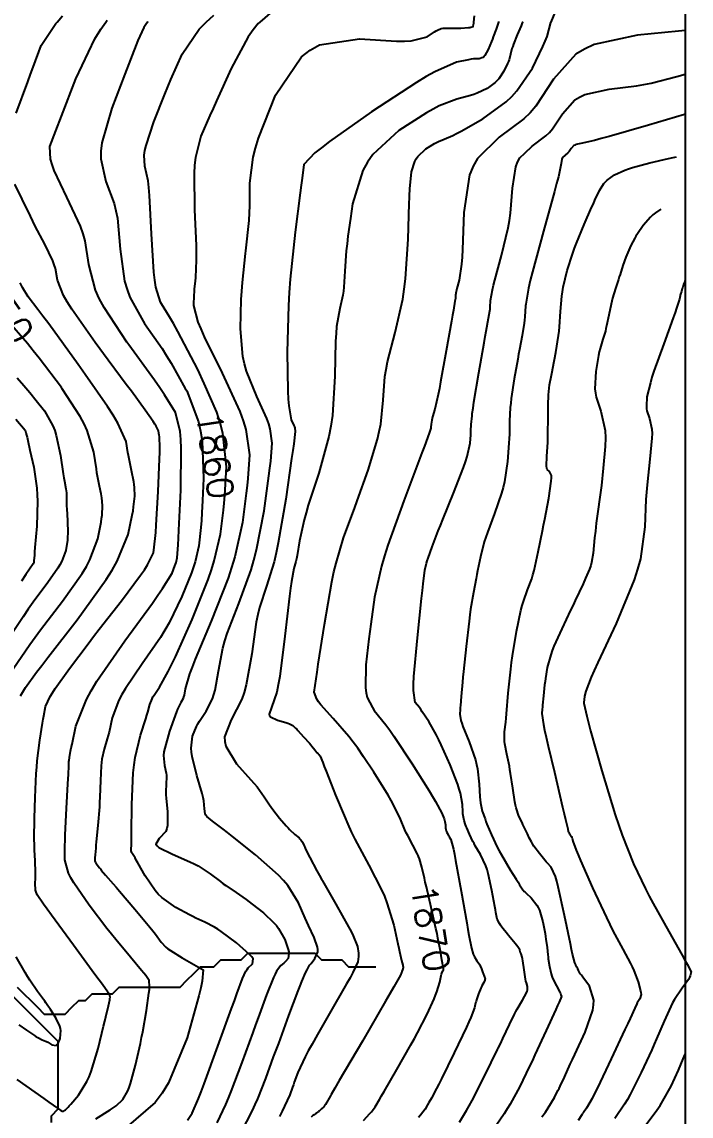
# Model space of a CAD drawing. Header units: metres. Extents: x 837117 to 838479, y 1189012 to 1191015.
# Drawn here: x 838378.5 to 838477.4, y 1189838.2 to 1190000 of the extents above; entities that cross this region are included whole.
import ezdxf

# ---------------------------------------------------------------- set-up
doc = ezdxf.new("R2010")
doc.units = ezdxf.units.M
doc.header["$LTSCALE"] = 0.3
for name, color, linetype in [('COTAS 10', 1, 'Continuous'), ('COTAS INT', 252, 'Continuous'), ('DRENAJE', 5, 'Continuous'), ('MARCO IMP', 130, 'Continuous')]:
    doc.layers.add(name, color=color, linetype=linetype)
doc.styles.get("Standard").update_dxf_attribs({"font": 'simplex.shx'})

msp = doc.modelspace()

# ---------------------------------------------------------------- linework, layer by layer
at = {"layer": 'COTAS 10'}
for points in [[(838402.93, 1189837.54), (838403.63, 1189838.57), (838404.58, 1189840.77), (838404.97, 1189841.76), (838405.41, 1189842.92), (838407.45, 1189848.48), (838409.46, 1189854.06), (838409.88, 1189855.23), (838410.25, 1189856.24), (838411.08, 1189858.53), (838411.59, 1189859.61), (838411.75, 1189859.85), (838411.91, 1189860.07), (838412.57, 1189860.67), (838412.64, 1189861.41), (838412.43, 1189861.72), (838412.13, 1189862.08), (838410.21, 1189863.77), (838407.94, 1189865.46), (838407.41, 1189865.82), (838406.92, 1189866.13), (838405.51, 1189866.86), (838404.16, 1189867.46), (838403.71, 1189867.68), (838403.22, 1189867.93), (838401.2, 1189869.03), (838399.13, 1189870.51), (838398.63, 1189871), (838398.15, 1189871.52), (838396.67, 1189873.69), (838395.6, 1189875.64), (838395.38, 1189876.03), (838395.2, 1189876.35), (838394.82, 1189876.97), (838394.69, 1189877.15), (838394.67, 1189877.2), (838394.65, 1189877.24), (838394.63, 1189877.4), (838394.66, 1189878.54), (838394.66, 1189879.2), (838394.67, 1189880.02), (838394.71, 1189884.23), (838394.93, 1189888.96), (838395.06, 1189890.11), (838395.21, 1189891.19), (838395.98, 1189894.49), (838396.77, 1189896.92), (838396.94, 1189897.45), (838397.08, 1189897.91), (838397.39, 1189899.06), (838397.7, 1189899.9), (838397.84, 1189900.17), (838398.01, 1189900.45), (838398.8, 1189901.61), (838400.11, 1189903.91), (838400.6, 1189904.92), (838401.15, 1189906.08), (838403.61, 1189911.61), (838405.98, 1189917.54), (838406.47, 1189918.96), (838406.9, 1189920.28), (838407.84, 1189924.23), (838408.27, 1189927.78), (838408.37, 1189928.84), (838408.46, 1189929.95), (838408.72, 1189934.23), (838408.19, 1189939.18), (838407.79, 1189940.71), (838407.27, 1189942.3), (838405.39, 1189946.56), (838404.49, 1189948.59), (838401.5, 1189954.22), (838400.86, 1189955.39), (838400.3, 1189956.39), (838399.12, 1189958.32), (838398.95, 1189958.59), (838398.25, 1189960.81), (838398.1, 1189961.82), (838397.97, 1189963), (838397.63, 1189968.68), (838397.35, 1189974.35), (838397.25, 1189975.52), (838397.14, 1189976.52), (838396.65, 1189978.68), (838396.52, 1189980.32), (838396.63, 1189980.99), (838396.81, 1189981.75), (838397.98, 1189985.27), (838399.58, 1189989.32), (838400.03, 1189990.41), (838400.48, 1189991.49), (838402.14, 1189995.27), (838404.69, 1189998.98), (838405.69, 1190000), (838405.7, 1190000.01), (838406.85, 1190001.04)], [(838428.94, 1189837.52), (838429.92, 1189838.55), (838430.13, 1189838.78), (838430.31, 1189838.98), (838430.7, 1189839.52), (838431.32, 1189840.59), (838431.63, 1189841.14), (838432.01, 1189841.79), (838433.9, 1189845.04), (838435.98, 1189848.7), (838436.48, 1189849.62), (838436.95, 1189850.49), (838438.38, 1189853.26), (838439.41, 1189855.5), (838439.62, 1189856.03), (838439.81, 1189856.52), (838440.23, 1189857.96), (838440.44, 1189858.94), (838440.49, 1189859.14), (838440.54, 1189859.31), (838440.69, 1189859.64), (838440.78, 1189859.8), (838440.79, 1189859.86), (838440.8, 1189859.93), (838440.76, 1189860.21), (838440.65, 1189860.77), (838440.61, 1189861.01), (838440.56, 1189861.28), (838440.33, 1189862.58), (838439.96, 1189864.5), (838439.83, 1189865.16), (838439.67, 1189865.89), (838438.96, 1189869.01), (838438.26, 1189872.06), (838438.1, 1189872.75), (838437.96, 1189873.36), (838437.59, 1189875), (838437.22, 1189876.23), (838437.08, 1189876.58), (838437.04, 1189876.69), (838436.93, 1189876.93), (838436.24, 1189878.26), (838435.49, 1189879.67), (838435.29, 1189880.08), (838435.09, 1189880.5), (838434.43, 1189882.07), (838433.45, 1189884.12), (838433.05, 1189884.84), (838432.59, 1189885.63), (838430.51, 1189889.02), (838428.97, 1189891.29), (838428.1, 1189892.57), (838427.44, 1189893.46), (838426.79, 1189894.29), (838424.48, 1189896.96), (838422.67, 1189899.01), (838422.33, 1189899.46), (838422.06, 1189899.86), (838421.68, 1189900.89), (838421.95, 1189902.84), (838422.1, 1189903.83), (838422.28, 1189905.01), (838423.18, 1189910.89), (838424.29, 1189917.2), (838424.59, 1189918.65), (838424.9, 1189919.98), (838426, 1189923.71), (838427.23, 1189927.01), (838427.62, 1189928.06), (838428.02, 1189929.18), (838429.63, 1189933.71), (838431.03, 1189938.3), (838431.3, 1189939.45), (838431.51, 1189940.54), (838431.85, 1189944.07), (838432.12, 1189947.55), (838432.29, 1189948.61), (838432.5, 1189949.72), (838433.62, 1189954.07), (838434.76, 1189959.01), (838434.99, 1189960.49), (838435.18, 1189962.01), (838435.56, 1189967.87), (838435.73, 1189973.16), (838435.77, 1189974.03), (838435.78, 1189974.31), (838435.83, 1189975.32), (838436.07, 1189977.87), (838436.54, 1189979.4), (838436.76, 1189979.78), (838437.01, 1189980.13), (838438.19, 1189981.24), (838439.46, 1189982.04), (838439.76, 1189982.21), (838440.04, 1189982.35), (838440.86, 1189982.67), (838442.15, 1189983.23), (838442.73, 1189983.52), (838443.4, 1189983.88), (838446.61, 1189985.7), (838450.07, 1189988.2), (838450.89, 1189988.99), (838451.65, 1189989.82), (838453.92, 1189993.17), (838455.49, 1189996.41), (838455.81, 1189997.18), (838456.09, 1189997.88), (838456.67, 1189999.95), (838456.7, 1190000), (838457.27, 1190001.4)], [(838472.9, 1189972.32), (838472.14, 1189971.79), (838471.75, 1189971.47), (838471.38, 1189971.13), (838470.28, 1189969.89), (838469.44, 1189968.66), (838469.24, 1189968.34), (838469.05, 1189968.02), (838468.48, 1189966.96), (838468.01, 1189965.9), (838467.88, 1189965.58), (838467.75, 1189965.25), (838467.31, 1189964), (838466.88, 1189962.68), (838466.76, 1189962.3), (838466.64, 1189961.93), (838466.19, 1189960.57), (838465.77, 1189959.14), (838465.66, 1189958.71), (838465.56, 1189958.28), (838465.22, 1189956.65), (838464.9, 1189955.06), (838464.8, 1189954.67), (838464.71, 1189954.29), (838464.32, 1189953.09), (838463.92, 1189951.7), (838463.81, 1189951.21), (838463.7, 1189950.66), (838463.3, 1189948.3), (838463.17, 1189945.77), (838463.23, 1189945.13), (838463.33, 1189944.5), (838464.06, 1189942.44), (838464.67, 1189939.59), (838464.71, 1189938.48), (838464.69, 1189937.22), (838464.38, 1189934.01), (838464.13, 1189931.46), (838463.37, 1189925.86), (838463.23, 1189924.7), (838463.11, 1189923.7), (838462.91, 1189921.46), (838462.68, 1189920.07), (838462.54, 1189919.6), (838462.36, 1189919.09), (838461.79, 1189917.72), (838461.45, 1189916.92), (838460.27, 1189914.43), (838459.93, 1189913.72), (838459.58, 1189912.99), (838458.26, 1189910.25), (838457.1, 1189907.66), (838456.85, 1189907.02), (838456.64, 1189906.42), (838456.12, 1189904.54), (838455.85, 1189902.89), (838455.79, 1189902.43), (838455.73, 1189901.98), (838455.56, 1189900.34), (838455.44, 1189898.93), (838455.41, 1189898.63), (838455.38, 1189898.36), (838455.3, 1189897.7), (838455.55, 1189896.11), (838455.73, 1189895.26), (838455.96, 1189894.23), (838456.27, 1189892.86), (838457.17, 1189889.03), (838458.4, 1189883.87), (838458.63, 1189882.87), (838458.83, 1189882.05), (838459.15, 1189880.63), (838459.18, 1189880.44), (838459.19, 1189880.4), (838459.19, 1189880.36), (838459.23, 1189880.24), (838459.28, 1189880.15), (838459.29, 1189880.12), (838459.3, 1189880.09), (838459.35, 1189879.99), (838459.41, 1189879.88), (838459.43, 1189879.85), (838459.45, 1189879.82), (838459.52, 1189879.72), (838459.6, 1189879.62), (838459.62, 1189879.6), (838459.63, 1189879.58), (838459.69, 1189879.52), (838459.75, 1189879.39), (838459.77, 1189879.33), (838459.79, 1189879.25), (838459.88, 1189878.84), (838460.39, 1189877.49), (838460.68, 1189876.81), (838461.03, 1189875.99), (838462.83, 1189871.94), (838464.86, 1189867.55), (838465.36, 1189866.52), (838465.83, 1189865.57), (838467.29, 1189862.83), (838468.42, 1189860.75), (838468.68, 1189860.22), (838468.92, 1189859.71), (838469.58, 1189858.03), (838469.93, 1189856.71), (838469.97, 1189856.42), (838469.98, 1189856.16), (838469.82, 1189855.52), (838469.5, 1189855.04), (838469.42, 1189854.9), (838469.34, 1189854.75), (838469.06, 1189854.13), (838468.37, 1189852.58), (838468.02, 1189851.84), (838467.61, 1189850.96), (838465.59, 1189846.65), (838463.55, 1189842.35), (838463.12, 1189841.49), (838462.75, 1189840.76), (838461.93, 1189839.31), (838461.48, 1189838.71), (838461.34, 1189838.52), (838461.21, 1189838.32), (838460.69, 1189837.52)], [(838377.18, 1189904.33), (838379.64, 1189907.93), (838380.41, 1189908.99), (838381.21, 1189910.09), (838384.45, 1189914.33), (838387.38, 1189918.45), (838387.99, 1189919.47), (838388.51, 1189920.45), (838389.69, 1189923.55), (838390.17, 1189926), (838390.25, 1189926.57), (838390.32, 1189927.08), (838390.38, 1189928.5), (838390.27, 1189929.61), (838390.22, 1189929.92), (838390.18, 1189930.23), (838389.94, 1189931.35), (838389.65, 1189932.82), (838389.56, 1189933.34), (838389.47, 1189933.91), (838389.1, 1189936.4), (838388.13, 1189939.57), (838387.65, 1189940.58), (838387.09, 1189941.64), (838384.4, 1189945.77), (838384.3, 1189945.92), (838381.02, 1189950.27), (838380.15, 1189951.38), (838379.97, 1189951.59), (838379.29, 1189952.44), (838376.29, 1189955.92)]]:
    msp.add_lwpolyline(points, dxfattribs=at)
at = {"layer": 'COTAS INT'}
for points in [[(838416.24, 1190002.28), (838413.64, 1190000), (838413.4, 1189999.79), (838412.65, 1189998.86), (838411.92, 1189997.81), (838409.39, 1189993.15), (838407.23, 1189988.35), (838406.72, 1189987.22), (838406.26, 1189986.18), (838404.91, 1189983.15), (838404.11, 1189979.97), (838403.98, 1189978.84), (838403.91, 1189977.6), (838403.97, 1189972.21), (838404.21, 1189966.96), (838404.23, 1189965.81), (838404.24, 1189964.79), (838404.13, 1189962.21), (838404.07, 1189961.7), (838403.95, 1189960.52), (838403.91, 1189960.07), (838403.89, 1189959.63), (838403.84, 1189958.08), (838404.49, 1189955.63), (838404.9, 1189954.62), (838405.4, 1189953.46), (838408.06, 1189948.08), (838410.69, 1189942.37), (838411.18, 1189941.01), (838411.57, 1189939.74), (838412.1, 1189935.96), (838411.85, 1189932.5), (838411.75, 1189931.44), (838411.63, 1189930.33), (838411.05, 1189925.96), (838409.93, 1189920.88), (838409.47, 1189919.33), (838408.94, 1189917.72), (838406.46, 1189911.38), (838404.1, 1189905.73), (838403.64, 1189904.56), (838403.26, 1189903.56), (838402.61, 1189901.38), (838402.44, 1189900.41), (838402.37, 1189900.18), (838402.3, 1189899.96), (838401.97, 1189899.33), (838401.48, 1189898.36), (838401.3, 1189897.94), (838401.11, 1189897.44), (838400.26, 1189895.09), (838399.57, 1189892.6), (838399.47, 1189892.03), (838399.41, 1189891.5), (838399.52, 1189890.01), (838399.79, 1189888.88), (838399.83, 1189888.58), (838399.85, 1189888.29), (838399.81, 1189887.32), (838399.75, 1189886.11), (838399.76, 1189885.69), (838399.79, 1189885.21), (838400, 1189883.15), (838399.99, 1189881.13), (838399.88, 1189880.68), (838399.72, 1189880.27), (838398.75, 1189879.21), (838398.28, 1189878.4), (838398.44, 1189878.15), (838398.71, 1189877.89), (838400.73, 1189876.89), (838403.3, 1189875.79), (838403.92, 1189875.48), (838404.5, 1189875.17), (838406.28, 1189874), (838407.8, 1189872.84), (838408.22, 1189872.54), (838408.63, 1189872.25), (838410.12, 1189871.23), (838411.64, 1189870.18), (838412.08, 1189869.86), (838412.52, 1189869.52), (838414.2, 1189868.22), (838415.73, 1189866.77), (838416.08, 1189866.35), (838416.4, 1189865.92), (838417.32, 1189864.27), (838417.83, 1189862.8), (838417.9, 1189862.48), (838417.94, 1189862.19), (838417.81, 1189861.47), (838417.44, 1189861.02), (838417.32, 1189860.91), (838417.2, 1189860.8), (838416.73, 1189860.45), (838416.09, 1189859.6), (838415.88, 1189859.17), (838415.64, 1189858.66), (838414.63, 1189856.11), (838413.38, 1189852.7), (838412.99, 1189851.64), (838412.59, 1189850.53), (838410.98, 1189846.09), (838409.37, 1189841.81), (838408.96, 1189840.81), (838408.56, 1189839.87), (838407.26, 1189837.14)], [(838377.61, 1189986.53), (838379.32, 1189991.17), (838379.73, 1189992.29), (838380.13, 1189993.34), (838381.33, 1189996.53), (838383.49, 1189999.81), (838383.67, 1190000), (838384.49, 1190000.92)], [(838389.4, 1189837.77), (838391.51, 1189839.08), (838391.97, 1189839.39), (838392.38, 1189839.69), (838393.4, 1189840.61), (838394.1, 1189841.88), (838394.3, 1189842.4), (838394.5, 1189842.98), (838395.26, 1189845.71), (838395.98, 1189848.89), (838396.16, 1189849.77), (838396.33, 1189850.64), (838396.89, 1189853.77), (838397.25, 1189856.35), (838397.31, 1189856.87), (838397.34, 1189857.31), (838397.3, 1189858.21), (838396.77, 1189858.96), (838396.49, 1189859.3), (838396.16, 1189859.71), (838394.52, 1189861.65), (838392.36, 1189864.26), (838391.7, 1189865.07), (838391.03, 1189865.93), (838388.4, 1189869.36), (838386.15, 1189872.65), (838385.72, 1189873.4), (838385.37, 1189874.09), (838384.8, 1189876.05), (838384.82, 1189878.14), (838384.85, 1189878.93), (838384.88, 1189879.79), (838385.06, 1189883.66), (838385.26, 1189887.33), (838385.29, 1189888.07), (838385.33, 1189888.7), (838385.38, 1189889.99), (838385.4, 1189890.5), (838385.41, 1189890.63), (838385.43, 1189890.76), (838385.48, 1189891.2), (838385.67, 1189892.16), (838385.76, 1189892.62), (838385.88, 1189893.17), (838386.46, 1189895.86), (838387.99, 1189899.77), (838388.71, 1189901.08), (838389.55, 1189902.5), (838393.68, 1189908.47), (838397.76, 1189914.04), (838398.58, 1189915.21), (838399.27, 1189916.21), (838400.66, 1189918.47), (838401.09, 1189919.55), (838401.18, 1189919.81), (838401.26, 1189920.05), (838401.43, 1189920.77), (838401.56, 1189922.67), (838401.61, 1189923.66), (838401.68, 1189924.84), (838401.95, 1189930.77), (838402.03, 1189936.93), (838401.96, 1189938.26), (838401.86, 1189939.42), (838401.18, 1189942.26), (838399.56, 1189944.87), (838398.86, 1189945.89), (838398.05, 1189947.04), (838394.25, 1189952.26), (838393.99, 1189952.67), (838390.61, 1189957.77), (838389.91, 1189959.1), (838389.34, 1189960.34), (838388.38, 1189964.12), (838387.82, 1189967.62), (838387.5, 1189968.69), (838387.11, 1189969.79), (838385.12, 1189974.12), (838383.24, 1189978.07), (838382.93, 1189978.93), (838382.7, 1189979.7), (838382.61, 1189981.61), (838383.49, 1189983.92), (838384.32, 1189986.09), (838386.44, 1189991.61), (838389.26, 1189997.55), (838390.14, 1189998.97), (838390.87, 1190000), (838391.07, 1190000.29)], [(838397.1, 1190000.09), (838397.04, 1190000), (838396.8, 1189999.67), (838396.51, 1189999.21), (838395.6, 1189997.28), (838394.52, 1189994.45), (838393.69, 1189992.28), (838391.77, 1189987.28), (838390.3, 1189982.14), (838390.15, 1189980.92), (838390.11, 1189979.78), (838390.89, 1189976.4), (838392.12, 1189973.15), (838392.37, 1189972.1), (838392.58, 1189970.98), (838393.01, 1189966.4), (838393.65, 1189961.67), (838394.01, 1189960.46), (838394.43, 1189959.29), (838396.41, 1189955.77), (838396.6, 1189955.43), (838399.18, 1189951.72), (838399.86, 1189950.64), (838400.53, 1189949.55), (838402.62, 1189945.81), (838402.83, 1189945.43), (838404.57, 1189940.86), (838404.88, 1189939.48), (838405.11, 1189938.06), (838405.33, 1189932.5), (838405.17, 1189929.24), (838405.07, 1189927.39), (838404.99, 1189926.25), (838404.92, 1189925.23), (838404.63, 1189922.5), (838404.08, 1189920.17), (838403.83, 1189919.39), (838403.54, 1189918.55), (838402.13, 1189915.04), (838400.21, 1189911.15), (838399.59, 1189910.06), (838398.93, 1189908.98), (838396.24, 1189905.04), (838393.77, 1189901.42), (838393.25, 1189900.52), (838392.81, 1189899.68), (838391.83, 1189897.06), (838391.35, 1189894.95), (838391.22, 1189894.44), (838391.09, 1189893.95), (838390.65, 1189892.46), (838390.3, 1189890.96), (838390.23, 1189890.47), (838390.18, 1189889.95), (838390.07, 1189887.79), (838390, 1189885.33), (838389.96, 1189884.62), (838389.92, 1189883.89), (838389.69, 1189881.14), (838389.45, 1189878.75), (838389.41, 1189878.24), (838389.37, 1189877.81), (838389.29, 1189876.81), (838389.26, 1189876.34), (838389.26, 1189876.24), (838389.26, 1189876.15), (838389.26, 1189875.93), (838389.31, 1189875.75), (838389.34, 1189875.69), (838389.38, 1189875.62), (838389.58, 1189875.32), (838389.93, 1189874.89), (838390.06, 1189874.73), (838390.2, 1189874.56), (838390.83, 1189873.81), (838391.94, 1189872.52), (838392.38, 1189872.01), (838392.88, 1189871.43), (838395.17, 1189868.76), (838397.39, 1189866.12), (838397.84, 1189865.56), (838398.23, 1189865.07), (838399.05, 1189863.91), (838399.75, 1189863.14), (838400.06, 1189862.89), (838400.42, 1189862.63), (838402.15, 1189861.56), (838403.88, 1189860.58), (838404.24, 1189860.38), (838404.55, 1189860.2), (838405.26, 1189859.79), (838405.12, 1189858.11), (838404.9, 1189857.13), (838404.61, 1189855.94), (838402.87, 1189849.75), (838400.13, 1189843.06), (838399.19, 1189841.55), (838398.18, 1189840.18), (838393.89, 1189836.45)], [(838410.89, 1189835.71), (838412.54, 1189838.98), (838412.95, 1189839.85), (838413.33, 1189840.71), (838414.52, 1189843.7), (838415.68, 1189846.9), (838416.04, 1189847.89), (838416.42, 1189848.92), (838417.93, 1189853.04), (838419.29, 1189856.69), (838419.58, 1189857.43), (838419.83, 1189858.06), (838420.39, 1189859.34), (838420.65, 1189859.79), (838420.7, 1189859.89), (838420.74, 1189859.97), (838420.83, 1189860.19), (838420.99, 1189860.47), (838421.09, 1189860.59), (838421.2, 1189860.74), (838421.79, 1189861.46), (838422.21, 1189862.46), (838422.22, 1189862.79), (838422.18, 1189863.14), (838421.68, 1189864.59), (838420.83, 1189866.35), (838420.58, 1189866.9), (838420.33, 1189867.46), (838419.36, 1189869.71), (838417.78, 1189872.26), (838417.13, 1189873.02), (838416.4, 1189873.8), (838413.02, 1189876.83), (838409.62, 1189879.53), (838408.88, 1189880.1), (838408.23, 1189880.6), (838406.62, 1189881.77), (838405.81, 1189882.47), (838405.66, 1189882.67), (838405.55, 1189882.87), (838405.44, 1189883.6), (838405.34, 1189884.81), (838405.24, 1189885.31), (838405.1, 1189885.88), (838404.32, 1189888.55), (838403.62, 1189891.35), (838403.53, 1189892), (838403.48, 1189892.61), (838403.67, 1189894.35), (838404.27, 1189895.77), (838404.48, 1189896.17), (838404.71, 1189896.58), (838405.69, 1189898.07), (838406.64, 1189899.89), (838406.85, 1189900.51), (838407.04, 1189901.17), (838407.52, 1189903.97), (838408.18, 1189907.39), (838408.48, 1189908.45), (838408.83, 1189909.56), (838410.54, 1189913.97), (838412.34, 1189918.95), (838412.76, 1189920.42), (838413.15, 1189921.92), (838414.26, 1189927.69), (838414.98, 1189932.89), (838415.12, 1189934.03), (838415.25, 1189935.06), (838415.48, 1189937.69), (838415.18, 1189939.85), (838414.96, 1189940.58), (838414.68, 1189941.36), (838413.17, 1189944.62), (838411.65, 1189948.35), (838411.36, 1189949.43), (838411.13, 1189950.52), (838410.76, 1189954.62), (838410.88, 1189958.96), (838410.96, 1189960.2), (838411.06, 1189961.46), (838411.52, 1189965.76), (838411.56, 1189966.18), (838412.04, 1189970.66), (838412.11, 1189971.77), (838412.16, 1189972.83), (838412.15, 1189976.18), (838412.63, 1189980), (838412.99, 1189981.34), (838413.46, 1189982.81), (838415.97, 1189989.19), (838419.79, 1189994.84), (838421.08, 1189995.87), (838422.47, 1189996.65), (838428.35, 1189997.53), (838433.86, 1189997.18), (838435.02, 1189997.19), (838436.03, 1189997.24), (838438.35, 1189997.83), (838439.45, 1189998.55), (838439.69, 1189998.7), (838439.91, 1189998.82), (838440.43, 1189999.05), (838440.75, 1189999.11), (838440.84, 1189999.11), (838440.92, 1189999.12), (838441.2, 1189999.1), (838441.69, 1189999.08), (838441.91, 1189999.08), (838442.15, 1189999.09), (838443.33, 1189999.12), (838444.46, 1189999.19), (838444.68, 1189999.21), (838444.85, 1189999.24), (838445.16, 1189999.34), (838445.22, 1189999.66), (838445.25, 1189999.82), (838445.27, 1190000), (838445.27, 1190000.01), (838445.39, 1190000.93)], [(838448.94, 1190000.09), (838448.92, 1190000), (838448.59, 1189998.98), (838448.15, 1189997.8), (838448.03, 1189997.47), (838447.9, 1189997.14), (838447.41, 1189995.97), (838446.9, 1189995.05), (838446.76, 1189994.88), (838446.61, 1189994.75), (838446.07, 1189994.58), (838445.22, 1189994.55), (838444.88, 1189994.5), (838444.49, 1189994.44), (838442.69, 1189994.07), (838439.49, 1189992.65), (838438.21, 1189991.93), (838436.77, 1189991.06), (838430.16, 1189986.73), (838423.94, 1189982.33), (838422.74, 1189981.42), (838421.77, 1189980.64), (838420.16, 1189978.93), (838419.88, 1189976.89), (838419.75, 1189975.9), (838419.6, 1189974.72), (838418.84, 1189968.93), (838418.11, 1189961.95), (838417.97, 1189960.02), (838417.86, 1189958.1), (838417.68, 1189951.16), (838417.77, 1189945.41), (838417.83, 1189944.24), (838417.91, 1189943.25), (838418.29, 1189941.16), (838418.66, 1189940.34), (838418.74, 1189940.15), (838418.79, 1189939.96), (838418.87, 1189939.42), (838418.64, 1189937.61), (838418.5, 1189936.63), (838418.33, 1189935.44), (838417.46, 1189929.42), (838416.37, 1189922.96), (838416.06, 1189921.5), (838415.75, 1189920.17), (838414.61, 1189916.56), (838413.57, 1189913.39), (838413.32, 1189912.34), (838413.1, 1189911.22), (838412.43, 1189906.56), (838411.64, 1189901.94), (838411.33, 1189900.84), (838410.98, 1189899.82), (838409.4, 1189896.8), (838408.42, 1189894.28), (838408.44, 1189893.57), (838408.59, 1189892.86), (838410.21, 1189890.26), (838412.33, 1189887.92), (838412.8, 1189887.37), (838413.22, 1189886.86), (838414.29, 1189885.41), (838415.08, 1189884.21), (838415.32, 1189883.87), (838415.57, 1189883.53), (838416.56, 1189882.25), (838417.55, 1189881.08), (838417.8, 1189880.81), (838418.04, 1189880.56), (838418.83, 1189879.83), (838419.44, 1189879.3), (838419.56, 1189879.17), (838419.68, 1189879.05), (838419.92, 1189878.7), (838420.17, 1189878.16), (838420.28, 1189877.93), (838420.41, 1189877.67), (838421.03, 1189876.42), (838422.07, 1189874.46), (838422.47, 1189873.75), (838422.87, 1189873.03), (838422.91, 1189872.97), (838424.88, 1189869.53), (838426.75, 1189866.18), (838427.12, 1189865.45), (838427.44, 1189864.81), (838428.06, 1189863.23), (838428.21, 1189862.27), (838428.22, 1189862.03), (838428.22, 1189861.79), (838428.13, 1189861), (838427.38, 1189859.38), (838426.97, 1189858.62), (838426.47, 1189857.72), (838423.95, 1189853.35), (838422.15, 1189850.21), (838421.35, 1189848.81), (838420.8, 1189847.81), (838420.33, 1189846.92), (838419.26, 1189844.63), (838418.73, 1189843.17), (838418.59, 1189842.8), (838418.47, 1189842.45), (838418.06, 1189841.31), (838417.29, 1189839.61), (838416.94, 1189838.9), (838416.52, 1189838.08)], [(838452.49, 1190000.04), (838452.47, 1190000), (838452.38, 1189999.76), (838452.25, 1189999.46), (838451.68, 1189998.11), (838451.13, 1189996.74), (838451.01, 1189996.41), (838450.91, 1189996.11), (838450.69, 1189995.24), (838450.47, 1189994.43), (838450.38, 1189994.16), (838450.26, 1189993.89), (838449.72, 1189992.75), (838448.95, 1189991.6), (838448.69, 1189991.32), (838448.4, 1189991.05), (838447.22, 1189990.19), (838445.74, 1189989.49), (838445.27, 1189989.31), (838444.78, 1189989.14), (838442.78, 1189988.59), (838440.13, 1189987.59), (838439.24, 1189987.13), (838438.27, 1189986.59), (838434.18, 1189983.98), (838430.35, 1189980.42), (838429.55, 1189979.28), (838428.86, 1189978.07), (838427.32, 1189973.14), (838427.02, 1189970.96), (838426.66, 1189968.34), (838426.53, 1189967.22), (838426.42, 1189966.18), (838426.22, 1189963.14), (838426.06, 1189960.8), (838425.99, 1189960.19), (838425.89, 1189959.61), (838425.44, 1189957.63), (838424.99, 1189954.97), (838424.91, 1189953.95), (838424.84, 1189952.8), (838424.73, 1189947.63), (838424.37, 1189941.8), (838424.14, 1189940.23), (838423.86, 1189938.68), (838422.37, 1189933.28), (838420.8, 1189928.55), (838420.47, 1189927.42), (838420.19, 1189926.38), (838419.52, 1189923.28), (838419.16, 1189921.09), (838419.07, 1189920.61), (838418.98, 1189920.19), (838418.68, 1189919.16), (838418.3, 1189917.22), (838418.16, 1189916.24), (838418.01, 1189915.05), (838417.35, 1189909.16), (838416.58, 1189903.18), (838416.37, 1189901.94), (838416.15, 1189900.89), (838415.36, 1189898.6), (838415.01, 1189897.64), (838415.07, 1189897.43), (838415.2, 1189897.24), (838416.25, 1189896.72), (838417.5, 1189896.37), (838417.77, 1189896.28), (838418, 1189896.2), (838418.51, 1189895.95), (838418.92, 1189895.56), (838419.09, 1189895.39), (838419.27, 1189895.19), (838420.11, 1189894.27), (838420.96, 1189893.32), (838421.16, 1189893.1), (838421.33, 1189892.9), (838421.79, 1189892.34), (838422.08, 1189891.97), (838422.15, 1189891.89), (838422.2, 1189891.82), (838422.34, 1189891.66), (838422.43, 1189891.56), (838422.45, 1189891.54), (838422.47, 1189891.51), (838422.55, 1189891.4), (838422.94, 1189890.45), (838423.17, 1189889.89), (838423.44, 1189889.2), (838424.83, 1189885.63), (838426.09, 1189882.65), (838426.63, 1189881.36), (838427.16, 1189880.22), (838427.7, 1189879.11), (838429.77, 1189875.26), (838431.64, 1189871.65), (838432.06, 1189870.68), (838432.43, 1189869.72), (838433.43, 1189866.39), (838434.05, 1189863.62), (838434.18, 1189863.02), (838434.3, 1189862.49), (838434.6, 1189861.18), (838434.75, 1189860.49), (838434.78, 1189860.36), (838434.8, 1189860.25), (838434.81, 1189860.06), (838434.77, 1189860), (838434.76, 1189859.97), (838434.75, 1189859.93), (838434.72, 1189859.77), (838434.65, 1189859.54), (838434.62, 1189859.47), (838434.59, 1189859.38), (838434.42, 1189859.02), (838433.44, 1189857.28), (838432.89, 1189856.33), (838432.22, 1189855.17), (838428.79, 1189849.26), (838425.38, 1189843.4), (838424.73, 1189842.28), (838424.2, 1189841.36), (838424.06, 1189841.13), (838423.32, 1189839.85), (838423.2, 1189839.69), (838423.14, 1189839.62), (838423.08, 1189839.55), (838422.77, 1189839.23), (838422.42, 1189838.9), (838422.33, 1189838.82), (838422.24, 1189838.75), (838421.93, 1189838.54), (838421.65, 1189838.35), (838421.57, 1189838.3), (838421.49, 1189838.24), (838421.23, 1189838.02)], [(838476.51, 1189998.75), (838475.52, 1189998.65), (838469.47, 1189998.08), (838463.06, 1189996.67), (838461.63, 1189996.02), (838460.36, 1189995.26), (838457.06, 1189991.57), (838454.42, 1189987.55), (838453.58, 1189986.59), (838452.68, 1189985.69), (838449.02, 1189982.96), (838445.79, 1189979.84), (838445.16, 1189978.69), (838444.83, 1189977.87), (838444.65, 1189977.42), (838443.78, 1189971.81), (838443.6, 1189966.38), (838443.54, 1189965.22), (838443.46, 1189964.21), (838443.11, 1189961.81), (838442.78, 1189960.61), (838442.72, 1189960.35), (838442.67, 1189960.13), (838442.58, 1189959.6), (838442.56, 1189959.28), (838442.55, 1189959.18), (838442.54, 1189959.09), (838442.48, 1189958.73), (838442.24, 1189957.38), (838442.11, 1189956.66), (838441.96, 1189955.78), (838441.19, 1189951.38), (838440.36, 1189946.78), (838440.17, 1189945.78), (838439.99, 1189944.91), (838439.48, 1189942.76), (838439.16, 1189941.59), (838439.1, 1189941.34), (838439.05, 1189941.11), (838438.97, 1189940.52), (838438.93, 1189940.07), (838438.9, 1189939.93), (838438.86, 1189939.78), (838438.69, 1189939.2), (838437.97, 1189937.29), (838437.6, 1189936.3), (838437.15, 1189935.12), (838434.9, 1189929.2), (838432.57, 1189922.63), (838432.07, 1189921.03), (838431.64, 1189919.53), (838430.61, 1189914.91), (838430.03, 1189910.95), (838429.89, 1189909.86), (838429.75, 1189908.78), (838429.3, 1189904.91), (838429.24, 1189901.53), (838429.35, 1189900.76), (838429.51, 1189900.07), (838430.3, 1189898.6), (838430.55, 1189898.15), (838432.25, 1189896.06), (838432.83, 1189895.25), (838433.46, 1189894.35), (838436.16, 1189890.27), (838438.66, 1189886.28), (838439.17, 1189885.44), (838439.61, 1189884.7), (838440.52, 1189882.99), (838440.86, 1189882.13), (838440.92, 1189881.93), (838440.97, 1189881.75), (838441.06, 1189881.26), (838441.07, 1189880.93), (838441.08, 1189880.85), (838441.09, 1189880.78), (838441.13, 1189880.57), (838441.2, 1189880.37), (838441.22, 1189880.3), (838441.25, 1189880.23), (838441.36, 1189879.96), (838441.52, 1189879.64), (838441.57, 1189879.55), (838441.62, 1189879.45), (838441.85, 1189879.06), (838442.24, 1189877.65), (838442.4, 1189876.9), (838442.57, 1189875.99), (838443.39, 1189871.42), (838444.21, 1189866.73), (838444.38, 1189865.75), (838444.54, 1189864.91), (838444.91, 1189863.02), (838445.17, 1189862.13), (838445.25, 1189861.92), (838445.35, 1189861.72), (838445.72, 1189861.14), (838446.08, 1189860.66), (838446.16, 1189860.53), (838446.23, 1189860.4), (838446.42, 1189859.93), (838446.57, 1189859.48), (838446.61, 1189859.36), (838446.65, 1189859.25), (838446.82, 1189858.84), (838446.92, 1189858.47), (838446.91, 1189858.36), (838446.9, 1189858.26), (838446.73, 1189857.9), (838446.46, 1189857.43), (838446.38, 1189857.26), (838446.3, 1189857.07), (838445.97, 1189856.24), (838445.66, 1189855.34), (838445.59, 1189855.12), (838445.53, 1189854.9), (838445.36, 1189854.19), (838444.82, 1189852.76), (838444.53, 1189852.1), (838444.17, 1189851.31), (838442.34, 1189847.5), (838440.47, 1189843.69), (838440.08, 1189842.9), (838439.74, 1189842.24), (838439, 1189840.82), (838438.63, 1189840.18), (838438.43, 1189839.83), (838438.08, 1189839.19), (838437.41, 1189838.28), (838437.11, 1189837.94)], [(838443.14, 1189837.26), (838444.19, 1189838.96), (838444.58, 1189839.66), (838445.01, 1189840.46), (838446.9, 1189844.18), (838448.78, 1189847.99), (838448.89, 1189848.22), (838449.2, 1189848.85), (838449.57, 1189849.63), (838450.56, 1189851.73), (838451.27, 1189853.22), (838451.48, 1189853.61), (838451.68, 1189853.99), (838452.45, 1189855.31), (838453.04, 1189856.39), (838453.14, 1189856.62), (838453.21, 1189856.82), (838453.22, 1189857.32), (838453.04, 1189857.88), (838452.98, 1189858.13), (838452.92, 1189858.42), (838452.7, 1189859.79), (838452.49, 1189861.15), (838452.44, 1189861.42), (838452.4, 1189861.66), (838452.28, 1189862.14), (838452.19, 1189862.35), (838452.16, 1189862.41), (838452.14, 1189862.48), (838452.06, 1189862.73), (838451.76, 1189863.21), (838451.6, 1189863.43), (838451.4, 1189863.68), (838450.41, 1189864.87), (838450.26, 1189865.05), (838449.41, 1189866.1), (838449.21, 1189866.38), (838449.04, 1189866.63), (838448.71, 1189867.31), (838448.52, 1189868.26), (838448.45, 1189868.68), (838448.36, 1189869.17), (838447.95, 1189871.52), (838447.4, 1189874.04), (838447.22, 1189874.64), (838447.03, 1189875.19), (838446.25, 1189876.84), (838445.48, 1189878.14), (838445.3, 1189878.47), (838445.12, 1189878.79), (838444.61, 1189879.87), (838444.23, 1189880.79), (838444.14, 1189881.02), (838444.06, 1189881.24), (838443.83, 1189881.91), (838443.68, 1189882.64), (838443.65, 1189882.89), (838443.62, 1189883.15), (838443.57, 1189884.27), (838443.28, 1189885.92), (838443.11, 1189886.52), (838442.89, 1189887.19), (838441.77, 1189890.1), (838440.44, 1189893.1), (838440.1, 1189893.82), (838439.76, 1189894.49), (838438.62, 1189896.51), (838437.65, 1189897.97), (838437.43, 1189898.29), (838437.22, 1189898.58), (838436.61, 1189899.33), (838436.35, 1189901.12), (838436.37, 1189902.07), (838436.42, 1189903.21), (838436.92, 1189908.93), (838437.54, 1189914.72), (838437.67, 1189915.9), (838437.78, 1189916.89), (838438.03, 1189918.93), (838438.27, 1189919.97), (838438.38, 1189920.32), (838438.51, 1189920.71), (838439.1, 1189922.37), (838440.02, 1189924.72), (838440.35, 1189925.54), (838440.71, 1189926.44), (838442.28, 1189930.33), (838443.75, 1189934.13), (838444.04, 1189934.97), (838444.28, 1189935.72), (838444.72, 1189937.69), (838444.82, 1189938.95), (838444.83, 1189939.26), (838444.85, 1189939.55), (838444.87, 1189940.45), (838445, 1189941.74), (838445.04, 1189942.1), (838445.15, 1189942.87), (838445.29, 1189943.76), (838446.01, 1189948.12), (838446.78, 1189952.53), (838446.95, 1189953.47), (838447.09, 1189954.28), (838447.45, 1189956.19), (838447.62, 1189957.27), (838447.66, 1189957.55), (838447.69, 1189957.83), (838447.75, 1189958.8), (838448.01, 1189960.39), (838448.16, 1189961.06), (838448.35, 1189961.83), (838449.34, 1189965.45), (838450.33, 1189969.57), (838450.52, 1189970.67), (838450.68, 1189971.74), (838450.97, 1189975.45), (838451.46, 1189978.57), (838451.74, 1189979.27), (838452.09, 1189979.91), (838452.83, 1189980.63), (838453.89, 1189981.65), (838455.93, 1189983.17), (838456.43, 1189983.67), (838456.9, 1189984.2), (838458.36, 1189986.44), (838460.2, 1189988.49), (838460.91, 1189988.92), (838461.7, 1189989.28), (838465.27, 1189990.06), (838469.32, 1189990.58), (838470.41, 1189990.77), (838471.49, 1189990.99), (838475.27, 1189991.94), (838476.51, 1189992.29)], [(838476.43, 1189986.31), (838471.07, 1189984.77), (838465.28, 1189983.1), (838464.11, 1189982.77), (838463.11, 1189982.51), (838461.07, 1189982.04), (838460.35, 1189981.89), (838460.19, 1189981.81), (838460.04, 1189981.73), (838459.67, 1189981.31), (838459.37, 1189980.85), (838459.27, 1189980.75), (838459.17, 1189980.64), (838458.76, 1189980.33), (838458.39, 1189979.98), (838458.32, 1189979.85), (838458.26, 1189979.71), (838458.17, 1189979.07), (838457.76, 1189977.1), (838457.51, 1189976.11), (838457.25, 1189975.13), (838457.19, 1189974.93), (838455.56, 1189969.07), (838453.92, 1189963.05), (838453.6, 1189961.77), (838453.35, 1189960.65), (838452.96, 1189958.25), (838452.92, 1189958.01), (838452.82, 1189956.39), (838452.77, 1189955.92), (838452.71, 1189955.45), (838452.41, 1189953.66), (838452.01, 1189951.55), (838451.89, 1189950.87), (838451.76, 1189950.15), (838451.24, 1189947.22), (838450.8, 1189944.32), (838450.72, 1189943.62), (838450.65, 1189942.97), (838450.55, 1189940.98), (838450.52, 1189939.03), (838450.49, 1189938.4), (838450.45, 1189937.73), (838450.24, 1189934.99), (838449.79, 1189931.99), (838449.6, 1189931.16), (838449.38, 1189930.33), (838448.34, 1189927.32), (838447.27, 1189924.5), (838447.03, 1189923.79), (838446.82, 1189923.1), (838446.24, 1189920.87), (838445.82, 1189918.83), (838445.71, 1189918.26), (838445.6, 1189917.69), (838445.21, 1189915.62), (838444.8, 1189913.14), (838444.69, 1189912.3), (838444.57, 1189911.4), (838444.12, 1189907.63), (838443.73, 1189903.95), (838443.65, 1189903.11), (838443.57, 1189902.35), (838443.4, 1189900.25), (838443.3, 1189898.88), (838443.27, 1189898.58), (838443.25, 1189898.31), (838443.18, 1189897.62), (838443.36, 1189896.7), (838443.49, 1189896.29), (838443.66, 1189895.81), (838444.57, 1189893.5), (838445.5, 1189890.87), (838445.68, 1189890.19), (838445.83, 1189889.52), (838446.08, 1189887.28), (838446.17, 1189885.37), (838446.21, 1189884.92), (838446.27, 1189884.5), (838446.52, 1189883.26), (838446.92, 1189882.11), (838447.06, 1189881.74), (838447.21, 1189881.35), (838447.86, 1189879.78), (838448.73, 1189877.95), (838449.02, 1189877.4), (838449.34, 1189876.83), (838450.65, 1189874.61), (838451.54, 1189873.19), (838451.82, 1189872.74), (838452.04, 1189872.38), (838452.22, 1189872.09), (838452.51, 1189871.62), (838452.51, 1189871.61), (838452.51, 1189871.6), (838452.51, 1189871.6), (838452.51, 1189871.6), (838452.51, 1189871.59), (838452.51, 1189871.59), (838452.52, 1189871.58), (838452.53, 1189871.58), (838452.53, 1189871.58), (838452.53, 1189871.57), (838452.54, 1189871.57), (838452.73, 1189871.4), (838452.85, 1189871.29), (838452.99, 1189871.16), (838453.76, 1189870.46), (838454.6, 1189869.38), (838454.79, 1189869.01), (838454.97, 1189868.61), (838455.46, 1189866.9), (838455.79, 1189865.15), (838455.87, 1189864.72), (838455.93, 1189864.32), (838456.09, 1189863.08), (838456.21, 1189862), (838456.24, 1189861.7), (838456.28, 1189861.4), (838456.43, 1189860.3), (838456.69, 1189859.19), (838456.79, 1189858.88), (838456.91, 1189858.57), (838457.47, 1189857.42), (838457.99, 1189856.47), (838458.08, 1189856.28), (838458.15, 1189856.12), (838458.24, 1189855.84), (838457.86, 1189855.02), (838457.64, 1189854.53), (838457.37, 1189853.94), (838455.96, 1189850.83), (838454.3, 1189847.22), (838453.87, 1189846.3), (838453.46, 1189845.42), (838452.06, 1189842.53), (838450.64, 1189839.92), (838450.21, 1189839.21), (838449.76, 1189838.5), (838448.01, 1189835.98)], [(838455.33, 1189838.03), (838455.84, 1189838.75), (838456.27, 1189839.37), (838457.21, 1189840.89), (838457.71, 1189841.92), (838457.87, 1189842.25), (838458.03, 1189842.58), (838458.65, 1189843.94), (838459.52, 1189845.84), (838459.84, 1189846.53), (838460.18, 1189847.28), (838461.71, 1189850.55), (838462.86, 1189853.85), (838462.98, 1189854.62), (838463.01, 1189855.32), (838462.37, 1189857.36), (838461.37, 1189858.71), (838461.18, 1189858.99), (838461.01, 1189859.22), (838460.72, 1189859.72), (838460.64, 1189859.93), (838460.62, 1189859.98), (838460.59, 1189860.03), (838460.51, 1189860.2), (838460.41, 1189860.39), (838460.37, 1189860.46), (838460.34, 1189860.53), (838460.2, 1189860.83), (838459.87, 1189862.12), (838459.72, 1189862.8), (838459.54, 1189863.64), (838458.68, 1189867.84), (838457.75, 1189872.07), (838457.53, 1189872.91), (838457.32, 1189873.62), (838456.71, 1189875), (838456.14, 1189875.59), (838455.96, 1189875.79), (838455.76, 1189876.02), (838454.96, 1189877), (838454.16, 1189878.11), (838453.96, 1189878.43), (838453.78, 1189878.74), (838453.47, 1189879.33), (838453.18, 1189879.89), (838452.66, 1189881), (838452.53, 1189881.29), (838452.39, 1189881.57), (838451.93, 1189882.55), (838451.52, 1189883.75), (838451.42, 1189884.17), (838451.33, 1189884.64), (838451.01, 1189886.66), (838450.71, 1189888.82), (838450.61, 1189889.38), (838450.52, 1189889.92), (838450.14, 1189891.7), (838449.85, 1189893.22), (838449.81, 1189893.59), (838449.78, 1189893.94), (838449.81, 1189895.01), (838449.98, 1189896.45), (838450.04, 1189897.03), (838450.1, 1189897.69), (838450.36, 1189900.73), (838450.73, 1189904.29), (838450.85, 1189905.28), (838450.99, 1189906.27), (838451.59, 1189909.84), (838452.24, 1189912.97), (838452.42, 1189913.68), (838452.6, 1189914.31), (838453.21, 1189916.02), (838453.82, 1189917.64), (838453.99, 1189918.22), (838454.17, 1189918.85), (838454.79, 1189921.61), (838455.41, 1189924.73), (838455.58, 1189925.59), (838455.74, 1189926.46), (838456.34, 1189929.58), (838456.71, 1189932.08), (838456.74, 1189932.56), (838456.74, 1189932.93), (838456.47, 1189933.5), (838456.12, 1189933.81), (838456.07, 1189934.03), (838456.03, 1189934.31), (838456.07, 1189935.8), (838456.19, 1189937.8), (838456.21, 1189938.41), (838456.23, 1189939.04), (838456.24, 1189941.51), (838456.27, 1189943.84), (838456.29, 1189944.38), (838456.32, 1189944.88), (838456.47, 1189946.33), (838456.73, 1189947.78), (838456.83, 1189948.27), (838456.93, 1189948.81), (838457.37, 1189951.12), (838457.79, 1189953.62), (838457.87, 1189954.29), (838457.94, 1189954.94), (838458.09, 1189957.21), (838458.27, 1189959.46), (838458.37, 1189960.11), (838458.49, 1189960.77), (838459.08, 1189963.23), (838459.9, 1189965.81), (838460.17, 1189966.55), (838460.44, 1189967.3), (838461.58, 1189970.07), (838462.68, 1189972.56), (838462.94, 1189973.14), (838463.17, 1189973.66), (838463.84, 1189975.1), (838464.5, 1189976.14), (838464.72, 1189976.39), (838464.97, 1189976.64), (838466.04, 1189977.42), (838467.57, 1189978.12), (838468.12, 1189978.3), (838468.72, 1189978.49), (838471.31, 1189979.16), (838474.04, 1189979.8), (838474.73, 1189979.97), (838475.21, 1189980.09)], [(838377.71, 1189843.56), (838381.69, 1189840.78), (838382.47, 1189840.24), (838383.11, 1189839.79), (838384.23, 1189839), (838384.41, 1189838.89), (838384.46, 1189838.88), (838384.5, 1189838.87), (838384.62, 1189838.9), (838384.72, 1189838.98), (838384.75, 1189839), (838384.79, 1189839.02), (838384.91, 1189839.1), (838385.28, 1189839.47), (838385.46, 1189839.68), (838385.69, 1189839.93), (838386.81, 1189841.23), (838388.08, 1189843.26), (838388.41, 1189843.98), (838388.72, 1189844.77), (838389.73, 1189848.18), (838390.54, 1189851.48), (838390.71, 1189852.2), (838390.87, 1189852.84), (838391.27, 1189854.45), (838391.46, 1189855.36), (838391.48, 1189855.56), (838391.49, 1189855.73), (838391.41, 1189856.14), (838391.24, 1189856.39), (838391.22, 1189856.43), (838391.17, 1189856.51), (838390.37, 1189857.6), (838389.88, 1189858.27), (838389.26, 1189859.11), (838386.07, 1189863.45), (838382.83, 1189867.88), (838382.19, 1189868.76), (838381.67, 1189869.49), (838380.7, 1189870.9), (838380.52, 1189871.41), (838380.48, 1189871.57), (838380.46, 1189871.74), (838380.45, 1189872.45), (838380.47, 1189873.46), (838380.47, 1189873.81), (838380.46, 1189874.21), (838380.41, 1189875.91), (838380.34, 1189877.57), (838380.32, 1189877.94), (838380.31, 1189878.27), (838380.29, 1189879.13), (838380.28, 1189879.65), (838380.28, 1189879.89), (838380.29, 1189880.21), (838380.32, 1189881.14), (838380.33, 1189881.64), (838380.34, 1189882.24), (838380.42, 1189885.29), (838380.58, 1189888.86), (838380.65, 1189889.79), (838380.73, 1189890.7), (838381.11, 1189893.77), (838381.51, 1189896.31), (838381.61, 1189896.88), (838381.7, 1189897.39), (838381.96, 1189898.75), (838382.63, 1189900.21), (838382.98, 1189900.78), (838383.4, 1189901.43), (838385.51, 1189904.39), (838388.25, 1189908.02), (838389.07, 1189909.09), (838389.91, 1189910.19), (838393.19, 1189914.39), (838396.01, 1189918.16), (838396.57, 1189918.97), (838397.04, 1189919.7), (838397.92, 1189921.5), (838398.18, 1189923.6), (838398.26, 1189924.51), (838398.33, 1189925.56), (838398.6, 1189930.54), (838398.8, 1189935.37), (838398.83, 1189936.33), (838398.85, 1189937.12), (838398.82, 1189938.59), (838398.74, 1189938.98), (838398.72, 1189939.09), (838398.7, 1189939.19), (838398.64, 1189939.55), (838398.31, 1189940.23), (838398.12, 1189940.54), (838397.89, 1189940.9), (838396.69, 1189942.6), (838394.65, 1189945.38), (838393.89, 1189946.4), (838393.05, 1189947.54), (838391.22, 1189950.01), (838389.3, 1189952.6), (838385.83, 1189957.54), (838385.17, 1189958.61), (838384.63, 1189959.55), (838383.75, 1189961.84), (838383.43, 1189963.54), (838383.24, 1189964.1), (838383.02, 1189964.69), (838381.84, 1189967.16), (838380.45, 1189969.83), (838380.08, 1189970.55), (838379.72, 1189971.27), (838378.49, 1189973.8), (838377.4, 1189976.03)], [(838378.26, 1189900.35), (838378.98, 1189901.56), (838380.64, 1189903.84), (838381.4, 1189904.84), (838382.3, 1189906.01), (838386.62, 1189911.56), (838390.94, 1189917.52), (838391.82, 1189918.94), (838392.57, 1189920.26), (838394.17, 1189924.2), (838394.77, 1189927.07), (838394.89, 1189927.72), (838394.98, 1189928.3), (838395.17, 1189929.88), (838395.13, 1189931.17), (838395.08, 1189931.57), (838395.03, 1189931.99), (838394.69, 1189933.66), (838394.31, 1189935.41), (838394.22, 1189935.89), (838394.13, 1189936.35), (838393.87, 1189937.98), (838392.65, 1189940.68), (838391.96, 1189941.83), (838391.12, 1189943.15), (838387.81, 1189947.89), (838386.8, 1189949.35), (838382.43, 1189955.34), (838381.55, 1189956.52), (838380.82, 1189957.5), (838379.41, 1189959.35), (838378.57, 1189960.74), (838378.21, 1189961.43)], [(838476.51, 1189961.8), (838476.48, 1189961.73), (838476.45, 1189961.64), (838476.41, 1189961.54), (838476.28, 1189961.17), (838476.15, 1189960.78), (838476.12, 1189960.68), (838476.08, 1189960.57), (838475.95, 1189960.17), (838475.83, 1189959.75), (838475.79, 1189959.62), (838475.76, 1189959.5), (838475.67, 1189959.02), (838475.25, 1189957.7), (838475.03, 1189957.04), (838474.75, 1189956.26), (838473.34, 1189952.4), (838471.9, 1189948.35), (838471.6, 1189947.45), (838471.36, 1189946.65), (838470.84, 1189944.55), (838470.77, 1189943.17), (838470.8, 1189942.81), (838470.86, 1189942.47), (838471.26, 1189941.34), (838471.59, 1189939.78), (838471.61, 1189939.16), (838471.6, 1189938.47), (838471.3, 1189935.32), (838470.87, 1189931.55), (838470.79, 1189930.48), (838470.71, 1189929.39), (838470.57, 1189925.32), (838469.89, 1189920.59), (838469.48, 1189919.09), (838468.96, 1189917.5), (838466.3, 1189911.04), (838463.61, 1189905.24), (838463.07, 1189904.06), (838462.63, 1189903.07), (838461.82, 1189901.04), (838461.65, 1189900.27), (838461.62, 1189900.07), (838461.59, 1189899.87), (838461.55, 1189899.23), (838461.96, 1189897.32), (838462.21, 1189896.34), (838462.53, 1189895.15), (838464.19, 1189889.23), (838466.17, 1189882.72), (838466.68, 1189881.17), (838467.18, 1189879.73), (838468.88, 1189875.46), (838470.65, 1189871.76), (838471.2, 1189870.69), (838471.77, 1189869.6), (838474.07, 1189865.46), (838476.08, 1189861.95), (838476.47, 1189861.24), (838476.8, 1189860.65), (838477.39, 1189859.51), (838477.26, 1189858.9), (838477.14, 1189858.65), (838476.98, 1189858.37), (838476.07, 1189857.08), (838474.95, 1189855.41), (838474.66, 1189854.89), (838474.37, 1189854.35), (838473.38, 1189852.18), (838472.29, 1189849.61), (838471.94, 1189848.8), (838471.56, 1189847.96), (838470.01, 1189844.61), (838468.39, 1189841.37), (838467.96, 1189840.6), (838467.54, 1189839.9), (838466.12, 1189837.81)], [(838377.75, 1189947.37), (838378.75, 1189946.23), (838379.62, 1189945.21), (838380.56, 1189944.04), (838381.81, 1189942.49), (838383.03, 1189940.29), (838383.31, 1189939.59), (838383.55, 1189938.86), (838384.19, 1189935.88), (838384.57, 1189933.16), (838384.66, 1189932.59), (838384.74, 1189932.09), (838384.94, 1189930.95), (838385.05, 1189930.35), (838385.06, 1189930.19), (838385.07, 1189930.04), (838385.07, 1189929.51), (838385.06, 1189928.72), (838385.07, 1189928.39), (838385.09, 1189928.01), (838385.19, 1189926.26), (838385.24, 1189924.33), (838385.22, 1189923.84), (838385.19, 1189923.37), (838384.96, 1189921.82), (838384.36, 1189920.23), (838384.09, 1189919.73), (838383.78, 1189919.2), (838382.28, 1189917.09), (838380.13, 1189914.18), (838379.41, 1189913.14), (838378.64, 1189912.01), (838375.37, 1189907.09)], [(838377.55, 1189941.28), (838378.97, 1189939.61), (838379.07, 1189939.26), (838379.09, 1189939.15), (838379.12, 1189939.04), (838379.22, 1189938.59), (838379.44, 1189937.61), (838379.54, 1189937.18), (838379.65, 1189936.66), (838380.21, 1189934.18), (838380.68, 1189931.03), (838380.74, 1189930.09), (838380.78, 1189929.13), (838380.65, 1189925.41), (838380.39, 1189922.25), (838380.34, 1189921.64), (838380.31, 1189921.14), (838380.25, 1189920.3), (838380.25, 1189920.21), (838380.25, 1189920.18), (838380.25, 1189920.16), (838380.24, 1189920.09), (838380.21, 1189920.01), (838380.2, 1189919.99), (838380.18, 1189919.96), (838380.11, 1189919.86), (838379.05, 1189918.26), (838378.42, 1189917.29)], [(838377.99, 1189851.64), (838379.13, 1189850.85), (838380.31, 1189850.06), (838380.57, 1189849.9), (838380.81, 1189849.76), (838381.46, 1189849.46), (838381.97, 1189849.25), (838382.12, 1189849.18), (838382.28, 1189849.09), (838382.91, 1189848.72), (838383.51, 1189848.6), (838383.65, 1189848.68), (838383.77, 1189848.8), (838384.14, 1189849.64), (838384.22, 1189850.8), (838384.17, 1189851.13), (838384.08, 1189851.46), (838383.49, 1189852.67), (838382.69, 1189853.91), (838382.57, 1189854.09), (838382.31, 1189854.49), (838382, 1189854.93), (838381.84, 1189855.14), (838381.66, 1189855.39), (838380.78, 1189856.6), (838379.64, 1189858.27), (838379.31, 1189858.81), (838378.96, 1189859.39), (838377.62, 1189861.74)], [(838470.3, 1189836.31), (838472.33, 1189839.03), (838472.8, 1189839.72), (838473.22, 1189840.39), (838474.43, 1189842.57), (838475.51, 1189844.97), (838475.85, 1189845.77), (838476.22, 1189846.63), (838476.51, 1189847.34)]]:
    msp.add_lwpolyline(points, dxfattribs=at)
at = {"layer": 'DRENAJE'}
for points in [[(838430.8, 1189860.2, 0), (838429.8, 1189860.2, 0), (838428.8, 1189860.2, 0), (838427.8, 1189860.2, 0), (838426.8, 1189860.2, 0), (838425.8, 1189861.2, 0), (838424.8, 1189861.2, 0), (838423.8, 1189861.2, 0), (838422.8, 1189861.2, 0), (838421.8, 1189862.2, 0), (838420.8, 1189862.2, 0), (838419.81, 1189862.2, 0), (838418.81, 1189862.2, 0), (838417.81, 1189862.2, 0), (838416.81, 1189862.2, 0), (838415.81, 1189862.2, 0), (838414.81, 1189862.2, 0), (838413.81, 1189862.2, 0), (838412.81, 1189862.2, 0), (838411.81, 1189862.2, 0), (838410.81, 1189861.2, 0), (838409.81, 1189861.2, 0), (838408.81, 1189861.2, 0), (838407.81, 1189861.2, 0), (838406.81, 1189860.2, 0), (838405.81, 1189860.2, 0), (838404.81, 1189860.2, 0), (838403.81, 1189859.2, 0), (838402.81, 1189858.2, 0), (838401.81, 1189857.2, 0), (838400.81, 1189857.2, 0), (838399.81, 1189857.2, 0), (838398.81, 1189857.2, 0), (838397.81, 1189857.2, 0), (838396.81, 1189857.2, 0), (838395.81, 1189857.2, 0), (838394.81, 1189857.2, 0), (838393.81, 1189857.2, 0), (838392.81, 1189857.2, 0), (838391.81, 1189856.2, 0), (838390.81, 1189856.2, 0), (838389.82, 1189856.2, 0), (838388.82, 1189856.2, 0), (838387.82, 1189855.2, 0), (838386.82, 1189855.2, 0), (838385.82, 1189854.2, 0), (838384.82, 1189853.2, 0), (838383.82, 1189853.2, 0), (838382.82, 1189853.2, 0), (838381.82, 1189853.2, 0), (838380.82, 1189854.2, 0), (838379.82, 1189855.2, 0), (838378.82, 1189856.2, 0), (838377.82, 1189857.2, 0)], [(838382.82, 1189837.21, 0), (838382.82, 1189838.21, 0), (838383.82, 1189839.21, 0), (838383.82, 1189840.21, 0), (838383.82, 1189841.21, 0), (838383.82, 1189842.21, 0), (838383.82, 1189843.21, 0), (838383.82, 1189844.21, 0), (838383.82, 1189845.2, 0), (838383.82, 1189846.2, 0), (838383.82, 1189847.2, 0), (838383.82, 1189848.2, 0), (838383.82, 1189849.2, 0), (838382.82, 1189850.2, 0), (838381.82, 1189851.2, 0), (838380.82, 1189852.2, 0), (838379.82, 1189853.2, 0), (838378.82, 1189854.2, 0), (838377.82, 1189855.2, 0), (838376.82, 1189856.2, 0), (838375.82, 1189857.2, 0), (838374.82, 1189858.2, 0), (838373.82, 1189859.2, 0), (838372.82, 1189860.2, 0)]]:
    msp.add_polyline3d(points, dxfattribs=at)
at = {"layer": 'MARCO IMP'}
msp.add_lwpolyline([(837116.51, 1189053.87), (837116.51, 1191013.87), (838476.51, 1191013.87), (838476.51, 1189053.87), (837116.51, 1189053.87)], dxfattribs=at)

# ---------------------------------------------------------------- texts
at = {"layer": 'COTAS 10', "char_height": 3.8, "attachment_point": 7}
for s, insert, rotation in [('1850', (838369.92, 1189962.69), 304.9099), ('1860', (838404.15, 1189942.07), 278.7474), ('1870', (838435.89, 1189872.09), 279.6886)]:
    msp.add_mtext(s, dxfattribs=dict(at, insert=insert, rotation=rotation))

doc.saveas('drawing.dxf')
